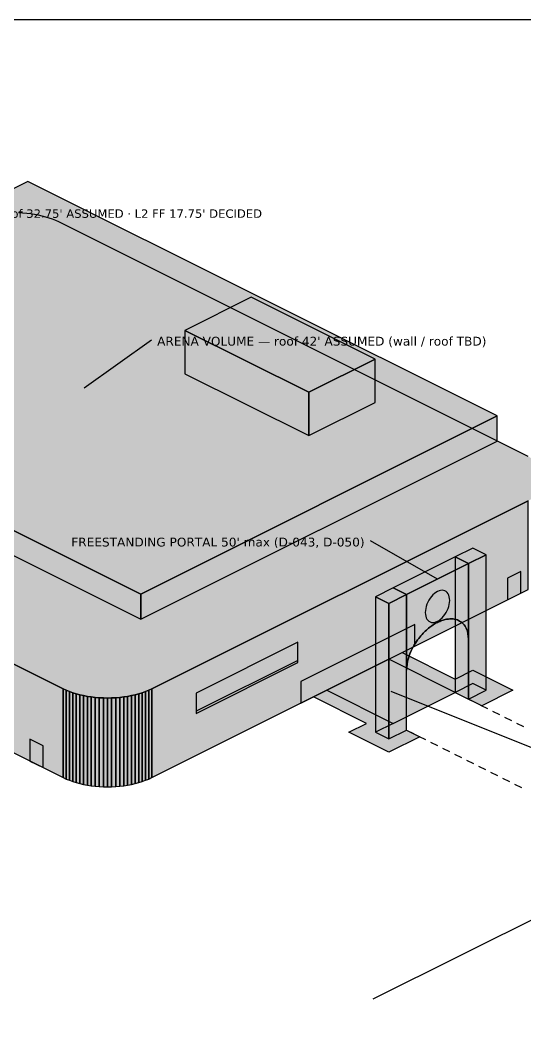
# Model space of a CAD drawing. Header units: inches. Extents: x 0.5 to 16.5, y 0.5 to 10.5.
# Drawn here: x 3.08 to 5.71, y 5.29 to 10.5 of the extents above; entities that cross this region are included whole.
import ezdxf
from ezdxf.enums import TextEntityAlignment as Align

# ---------------------------------------------------------------- set-up
doc = ezdxf.new("R2010")
doc.units = ezdxf.units.IN
doc.header["$MEASUREMENT"] = 0
for name, color, linetype in [('A-ANNO-TEXT', 7, 'Continuous'), ('A-MASS', 7, 'Continuous'), ('C-SITE-DIAG', 7, 'Continuous'), ('G-ANNO-TTLB', 7, 'Continuous')]:
    doc.layers.add(name, color=color, linetype=linetype)
doc.styles.add('KS-REG', font='DejaVuSans.ttf')

msp = doc.modelspace()

# ---------------------------------------------------------------- hatches: boundary and pattern name
at = {"layer": 'A-MASS', "true_color": 0xcdcdcd}
for points in [[(3.7054, 7.5044), (5.5641, 8.4338), (3.1167, 9.6575), (1.258, 8.7281)], [(4.5818, 8.3311), (4.9281, 8.5043), (4.9281, 8.7305), (4.5818, 8.5573)], [(3.7631, 6.547), (5.7257, 7.5282), (5.7257, 7.9913), (3.7631, 7.01)], [(3.6572, 6.5116), (3.6767, 6.516), (3.6767, 6.979), (3.6572, 6.9746)], [(3.6767, 6.516), (3.6955, 6.521), (3.6955, 6.9841), (3.6767, 6.979)], [(3.6955, 6.521), (3.7137, 6.5267), (3.7137, 6.9897), (3.6955, 6.9841)], [(3.7137, 6.5267), (3.731, 6.5329), (3.731, 6.9959), (3.7137, 6.9897)], [(3.731, 6.5329), (3.7476, 6.5397), (3.7476, 7.0027), (3.731, 6.9959)], [(3.7476, 6.5397), (3.7631, 6.547), (3.7631, 7.01), (3.7476, 7.0027)], [(3.5323, 6.4991), (3.5536, 6.4995), (3.5536, 6.9625), (3.5323, 6.9622)], [(3.5536, 6.4995), (3.5749, 6.5005), (3.5749, 6.9636), (3.5536, 6.9625)], [(3.5749, 6.5005), (3.596, 6.5023), (3.596, 6.9653), (3.5749, 6.9636)], [(3.596, 6.5023), (3.6168, 6.5047), (3.6168, 6.9678), (3.596, 6.9653)], [(3.6168, 6.5047), (3.6372, 6.5078), (3.6372, 6.9709), (3.6168, 6.9678)], [(3.6372, 6.5078), (3.6572, 6.5116), (3.6572, 6.9746), (3.6372, 6.9709)]]:
    msp.add_hatch(color=7, dxfattribs=at).paths.add_polyline_path(points)
at = {"layer": 'A-MASS', "true_color": 0xe4e4e4}
for points in [[(3.2783, 9.4459), (3.2627, 9.4532), (3.2462, 9.46), (3.2288, 9.4662), (3.2107, 9.4718), (3.1918, 9.4769), (3.1724, 9.4813), (3.1524, 9.485), (3.1319, 9.4881), (3.1111, 9.4906), (3.09, 9.4923), (3.0688, 9.4933), (3.0474, 9.4937), (3.026, 9.4933), (3.0048, 9.4923), (2.9837, 9.4906), (2.9629, 9.4881), (2.9424, 9.485), (2.9224, 9.4813), (2.903, 9.4769), (2.8841, 9.4718), (2.866, 9.4662), (2.8486, 9.46), (2.8321, 9.4532), (2.8165, 9.4459), (0.854, 8.4646), (0.8394, 8.4568), (0.8258, 8.4485), (0.8134, 8.4399), (0.8021, 8.4308), (0.792, 8.4214), (0.7832, 8.4116), (0.7757, 8.4016), (0.7695, 8.3914), (0.7646, 8.381), (0.7611, 8.3705), (0.759, 8.3598), (0.7583, 8.3492), (0.759, 8.3385), (0.7611, 8.3278), (0.7646, 8.3173), (0.7695, 8.3069), (0.7757, 8.2967), (0.7832, 8.2867), (0.792, 8.277), (0.8021, 8.2675), (0.8134, 8.2585), (0.8258, 8.2498), (0.8394, 8.2415), (0.854, 8.2337), (3.3014, 7.01), (3.317, 7.0027), (3.3335, 6.9959), (3.3509, 6.9897), (3.369, 6.9841), (3.3878, 6.979), (3.4073, 6.9746), (3.4273, 6.9709), (3.4478, 6.9678), (3.4686, 6.9653), (3.4896, 6.9636), (3.5109, 6.9625), (3.5323, 6.9622), (3.5536, 6.9625), (3.5749, 6.9636), (3.596, 6.9653), (3.6168, 6.9678), (3.6372, 6.9709), (3.6572, 6.9746), (3.6767, 6.979), (3.6955, 6.9841), (3.7137, 6.9897), (3.731, 6.9959), (3.7476, 7.0027), (3.7631, 7.01), (5.7257, 7.9913), (5.7403, 7.9991), (5.7538, 8.0073), (5.7663, 8.016), (5.7776, 8.0251), (5.7877, 8.0345), (5.7965, 8.0443), (5.804, 8.0542), (5.8102, 8.0645), (5.8151, 8.0749), (5.8185, 8.0854), (5.8206, 8.0961), (5.8213, 8.1067), (5.8206, 8.1174), (5.8185, 8.128), (5.8151, 8.1386), (5.8102, 8.149), (5.804, 8.1592), (5.7965, 8.1692), (5.7877, 8.1789), (5.7776, 8.1884), (5.7663, 8.1974), (5.7538, 8.2061), (5.7403, 8.2144), (5.7257, 8.2222)], [(4.5818, 8.5573), (4.9281, 8.7305), (4.2816, 9.0537), (3.9353, 8.8806)]]:
    msp.add_hatch(color=7, dxfattribs=at).paths.add_polyline_path(points)
at = {"layer": 'A-MASS', "true_color": 0xb6b6b6}
for points in [[(3.9353, 8.6543), (4.5818, 8.3311), (4.5818, 8.5573), (3.9353, 8.8806)], [(0.854, 7.7707), (3.3014, 6.547), (3.3014, 7.01), (0.854, 8.2337)], [(3.3014, 6.547), (3.317, 6.5397), (3.317, 7.0027), (3.3014, 7.01)], [(3.317, 6.5397), (3.3335, 6.5329), (3.3335, 6.9959), (3.317, 7.0027)], [(3.3335, 6.5329), (3.3509, 6.5267), (3.3509, 6.9897), (3.3335, 6.9959)], [(3.3509, 6.5267), (3.369, 6.521), (3.369, 6.9841), (3.3509, 6.9897)], [(3.369, 6.521), (3.3878, 6.516), (3.3878, 6.979), (3.369, 6.9841)], [(3.3878, 6.516), (3.4073, 6.5116), (3.4073, 6.9746), (3.3878, 6.979)], [(3.4073, 6.5116), (3.4273, 6.5078), (3.4273, 6.9709), (3.4073, 6.9746)], [(3.4273, 6.5078), (3.4478, 6.5047), (3.4478, 6.9678), (3.4273, 6.9709)], [(3.4478, 6.5047), (3.4686, 6.5023), (3.4686, 6.9653), (3.4478, 6.9678)], [(3.4686, 6.5023), (3.4896, 6.5005), (3.4896, 6.9636), (3.4686, 6.9653)], [(3.4896, 6.5005), (3.5109, 6.4995), (3.5109, 6.9625), (3.4896, 6.9636)], [(3.5109, 6.4995), (3.5323, 6.4991), (3.5323, 6.9622), (3.5109, 6.9625)]]:
    msp.add_hatch(color=7, dxfattribs=at).paths.add_polyline_path(points)
at = {"layer": 'A-MASS', "true_color": 0xa4a4a4}
msp.add_hatch(color=7, dxfattribs=at).paths.add_polyline_path([(1.258, 8.5974), (3.7054, 7.3737), (3.7054, 7.5044), (1.258, 8.7281)])
at = {"layer": 'A-MASS', "true_color": 0xb9b9b9}
msp.add_hatch(color=7, dxfattribs=at).paths.add_polyline_path([(3.7054, 7.3737), (5.5641, 8.303), (5.5641, 8.4338), (3.7054, 7.5044)])
at = {"layer": 'A-MASS', "true_color": 0xd8ccb0}
for points in [[(5.414, 7.6637), (5.5063, 7.7099), (5.4371, 7.7445), (5.3447, 7.6984)], [(5.0907, 7.5021), (5.414, 7.6637), (5.3447, 7.6984), (5.0215, 7.5367)], [(4.9984, 7.4559), (5.0907, 7.5021), (5.0215, 7.5367), (4.9291, 7.4906)]]:
    msp.add_hatch(color=7, dxfattribs=at).paths.add_polyline_path(points)
at = {"layer": 'A-MASS', "true_color": 0xc2b89e}
for points in [[(5.414, 6.9568), (5.5063, 7.003), (5.5063, 7.7099), (5.414, 7.6637)], [(5.0907, 7.1076), (5.0965, 7.1551), (5.1023, 7.1759), (5.1081, 7.1921), (5.1138, 7.2058), (5.1196, 7.218), (5.1254, 7.229), (5.1312, 7.2391), (5.1369, 7.2485), (5.1427, 7.2572), (5.1485, 7.2654), (5.1542, 7.2731), (5.16, 7.2803), (5.1658, 7.2872), (5.1716, 7.2938), (5.1773, 7.3), (5.1831, 7.3058), (5.1889, 7.3114), (5.1946, 7.3167), (5.2004, 7.3218), (5.2062, 7.3266), (5.212, 7.3312), (5.2177, 7.3355), (5.2235, 7.3396), (5.2293, 7.3434), (5.2351, 7.3471), (5.2408, 7.3505), (5.2466, 7.3537), (5.2524, 7.3567), (5.2581, 7.3595), (5.2639, 7.362), (5.2697, 7.3644), (5.2755, 7.3665), (5.2812, 7.3684), (5.287, 7.3701), (5.2928, 7.3716), (5.2985, 7.3728), (5.3043, 7.3737), (5.3101, 7.3745), (5.3159, 7.3749), (5.3216, 7.3751), (5.3274, 7.375), (5.3332, 7.3746), (5.339, 7.3738), (5.3447, 7.3727), (5.3505, 7.3712), (5.3563, 7.3693), (5.362, 7.3669), (5.3678, 7.3639), (5.3736, 7.3603), (5.3794, 7.356), (5.3851, 7.3508), (5.3909, 7.3444), (5.3967, 7.3364), (5.4024, 7.3259), (5.4082, 7.3109), (5.414, 7.2693), (5.414, 7.6637), (5.0907, 7.5021)], [(4.9984, 6.749), (5.0907, 6.7952), (5.0907, 7.5021), (4.9984, 7.4559)]]:
    msp.add_hatch(color=7, dxfattribs=at).paths.add_polyline_path(points)
at = {"layer": 'A-MASS', "true_color": 0xada38d}
for points in [[(5.3447, 6.9914), (5.414, 6.9568), (5.414, 7.6637), (5.3447, 7.6984)], [(4.9291, 6.7836), (4.9984, 6.749), (4.9984, 7.4559), (4.9291, 7.4906)]]:
    msp.add_hatch(color=7, dxfattribs=at).paths.add_polyline_path(points)
at = {"layer": 'A-MASS', "true_color": 0x171717}
for points in [[(5.6179, 7.4744), (5.6872, 7.509), (5.6872, 7.6221), (5.6179, 7.5875)], [(5.3159, 7.4719), (5.3153, 7.4817), (5.3137, 7.4909), (5.311, 7.4992), (5.3074, 7.5065), (5.3027, 7.5126), (5.2973, 7.5176), (5.291, 7.5211), (5.2841, 7.5233), (5.2767, 7.5241), (5.2688, 7.5235), (5.2607, 7.5214), (5.2524, 7.5179), (5.2441, 7.5131), (5.2359, 7.507), (5.2281, 7.4998), (5.2206, 7.4916), (5.2137, 7.4825), (5.2075, 7.4727), (5.202, 7.4623), (5.1974, 7.4515), (5.1937, 7.4406), (5.191, 7.4296), (5.1894, 7.4188), (5.1889, 7.4084), (5.1894, 7.3985), (5.191, 7.3893), (5.1937, 7.381), (5.1974, 7.3737), (5.202, 7.3676), (5.2075, 7.3627), (5.2137, 7.3591), (5.2206, 7.3569), (5.2281, 7.3561), (5.2359, 7.3568), (5.2441, 7.3589), (5.2524, 7.3624), (5.2607, 7.3672), (5.2688, 7.3732), (5.2767, 7.3804), (5.2841, 7.3887), (5.291, 7.3978), (5.2973, 7.4076), (5.3027, 7.418), (5.3074, 7.4287), (5.311, 7.4397), (5.3137, 7.4507), (5.3153, 7.4614)], [(3.994, 6.8816), (4.5251, 7.1471), (4.5251, 7.2531), (3.994, 6.9876)]]:
    msp.add_hatch(color=7, dxfattribs=at).paths.add_polyline_path(points)
at = {"layer": 'A-MASS', "true_color": 0x98b2c7}
msp.add_hatch(color=7, dxfattribs=at).paths.add_polyline_path([(4.5395, 6.9351), (5.134, 7.2324), (5.134, 7.3455), (4.5395, 7.0483)])
at = {"layer": 'A-MASS', "true_color": 0xb80000}
msp.add_hatch(color=7, dxfattribs=at).paths.add_polyline_path([(3.994, 6.8816), (4.5251, 7.1471), (4.5251, 7.1584), (3.994, 6.8929)])
at = {"layer": 'A-MASS', "true_color": 0x151515}
msp.add_hatch(color=7, dxfattribs=at).paths.add_polyline_path([(3.1282, 6.6336), (3.1975, 6.5989), (3.1975, 6.712), (3.1282, 6.7467)])
at = {"layer": 'C-SITE-DIAG', "true_color": 0xd9b79a}
for points in [[(5.3447, 7.0607), (5.4371, 7.1069), (5.6449, 7.003), (5.4833, 6.9222), (5.414, 6.9568), (5.5063, 7.003), (5.4371, 7.0376), (5.3447, 6.9914), (4.9984, 7.1646), (5.0677, 7.1992)], [(4.6059, 6.9683), (4.6752, 7.003), (5.0215, 6.8298), (4.9291, 6.7836), (4.9984, 6.749), (5.0907, 6.7952), (5.16, 6.7605), (4.9984, 6.6797), (4.7906, 6.7836), (4.883, 6.8298)]]:
    msp.add_hatch(color=7, dxfattribs=at).paths.add_polyline_path(points)
at = {"layer": 'C-SITE-DIAG', "true_color": 0xb5654a}
msp.add_hatch(color=7, dxfattribs=at).paths.add_polyline_path([(5.0215, 6.8298), (5.3447, 6.9914), (4.9984, 7.1646), (4.6752, 7.003)])

# ---------------------------------------------------------------- linework, layer by layer
at = {"layer": 'A-ANNO-TEXT'}
for p, q in [((3.411, 8.581), (3.761, 8.831)), ((5.2524, 7.5829), (4.9024, 7.7829)), ((5.0099, 6.9972), (5.7599, 6.6972))]:
    msp.add_line(p, q, dxfattribs=at)
at = {"layer": 'A-MASS'}
for points in [[(3.7054, 7.5044), (5.5641, 8.4338), (3.1167, 9.6575), (1.258, 8.7281)], [(4.5818, 8.5573), (4.9281, 8.7305), (4.2816, 9.0537), (3.9353, 8.8806)], [(3.9353, 8.6543), (4.5818, 8.3311), (4.5818, 8.5573), (3.9353, 8.8806)], [(1.258, 8.5974), (3.7054, 7.3737), (3.7054, 7.5044), (1.258, 8.7281)], [(4.5818, 8.3311), (4.9281, 8.5043), (4.9281, 8.7305), (4.5818, 8.5573)], [(3.7054, 7.3737), (5.5641, 8.303), (5.5641, 8.4338), (3.7054, 7.5044)], [(0.854, 7.7707), (3.3014, 6.547), (3.3014, 7.01), (0.854, 8.2337)], [(3.7631, 6.547), (5.7257, 7.5282), (5.7257, 7.9913), (3.7631, 7.01)], [(5.414, 7.6637), (5.5063, 7.7099), (5.4371, 7.7445), (5.3447, 7.6984)], [(5.414, 6.9568), (5.5063, 7.003), (5.5063, 7.7099), (5.414, 7.6637)], [(5.0907, 7.5021), (5.414, 7.6637), (5.3447, 7.6984), (5.0215, 7.5367)], [(5.0907, 7.1076), (5.0965, 7.1551), (5.1023, 7.1759), (5.1081, 7.1921), (5.1138, 7.2058), (5.1196, 7.218), (5.1254, 7.229), (5.1312, 7.2391), (5.1369, 7.2485), (5.1427, 7.2572), (5.1485, 7.2654), (5.1542, 7.2731), (5.16, 7.2803), (5.1658, 7.2872), (5.1716, 7.2938), (5.1773, 7.3), (5.1831, 7.3058), (5.1889, 7.3114), (5.1946, 7.3167), (5.2004, 7.3218), (5.2062, 7.3266), (5.212, 7.3312), (5.2177, 7.3355), (5.2235, 7.3396), (5.2293, 7.3434), (5.2351, 7.3471), (5.2408, 7.3505), (5.2466, 7.3537), (5.2524, 7.3567), (5.2581, 7.3595), (5.2639, 7.362), (5.2697, 7.3644), (5.2755, 7.3665), (5.2812, 7.3684), (5.287, 7.3701), (5.2928, 7.3716), (5.2985, 7.3728), (5.3043, 7.3737), (5.3101, 7.3745), (5.3159, 7.3749), (5.3216, 7.3751), (5.3274, 7.375), (5.3332, 7.3746), (5.339, 7.3738), (5.3447, 7.3727), (5.3505, 7.3712), (5.3563, 7.3693), (5.362, 7.3669), (5.3678, 7.3639), (5.3736, 7.3603), (5.3794, 7.356), (5.3851, 7.3508), (5.3909, 7.3444), (5.3967, 7.3364), (5.4024, 7.3259), (5.4082, 7.3109), (5.414, 7.2693), (5.414, 7.6637), (5.0907, 7.5021)], [(5.3447, 6.9914), (5.414, 6.9568), (5.414, 7.6637), (5.3447, 7.6984)], [(5.6179, 7.4744), (5.6872, 7.509), (5.6872, 7.6221), (5.6179, 7.5875)], [(4.9984, 7.4559), (5.0907, 7.5021), (5.0215, 7.5367), (4.9291, 7.4906)], [(4.9984, 6.749), (5.0907, 6.7952), (5.0907, 7.5021), (4.9984, 7.4559)], [(5.3159, 7.4719), (5.3153, 7.4817), (5.3137, 7.4909), (5.311, 7.4992), (5.3074, 7.5065), (5.3027, 7.5126), (5.2973, 7.5176), (5.291, 7.5211), (5.2841, 7.5233), (5.2767, 7.5241), (5.2688, 7.5235), (5.2607, 7.5214), (5.2524, 7.5179), (5.2441, 7.5131), (5.2359, 7.507), (5.2281, 7.4998), (5.2206, 7.4916), (5.2137, 7.4825), (5.2075, 7.4727), (5.202, 7.4623), (5.1974, 7.4515), (5.1937, 7.4406), (5.191, 7.4296), (5.1894, 7.4188), (5.1889, 7.4084), (5.1894, 7.3985), (5.191, 7.3893), (5.1937, 7.381), (5.1974, 7.3737), (5.202, 7.3676), (5.2075, 7.3627), (5.2137, 7.3591), (5.2206, 7.3569), (5.2281, 7.3561), (5.2359, 7.3568), (5.2441, 7.3589), (5.2524, 7.3624), (5.2607, 7.3672), (5.2688, 7.3732), (5.2767, 7.3804), (5.2841, 7.3887), (5.291, 7.3978), (5.2973, 7.4076), (5.3027, 7.418), (5.3074, 7.4287), (5.311, 7.4397), (5.3137, 7.4507), (5.3153, 7.4614)], [(4.9291, 6.7836), (4.9984, 6.749), (4.9984, 7.4559), (4.9291, 7.4906)], [(4.5395, 6.9351), (5.134, 7.2324), (5.134, 7.3455), (4.5395, 7.0483)], [(5.2235, 7.3396), (5.2293, 7.3434), (5.2293, 7.3434), (5.2235, 7.3396)], [(5.2293, 7.3434), (5.2351, 7.3471), (5.2351, 7.3471), (5.2293, 7.3434)], [(5.2351, 7.3471), (5.2408, 7.3505), (5.2408, 7.3505), (5.2351, 7.3471)], [(5.2408, 7.3505), (5.2466, 7.3537), (5.2466, 7.3537), (5.2408, 7.3505)], [(5.2466, 7.3537), (5.2524, 7.3567), (5.2524, 7.3567), (5.2466, 7.3537)], [(5.2524, 7.3567), (5.2581, 7.3595), (5.2581, 7.3595), (5.2524, 7.3567)], [(5.2581, 7.3595), (5.2639, 7.362), (5.2639, 7.362), (5.2581, 7.3595)], [(5.2639, 7.362), (5.2697, 7.3644), (5.2697, 7.3644), (5.2639, 7.362)], [(5.2697, 7.3644), (5.2755, 7.3665), (5.2755, 7.3665), (5.2697, 7.3644)], [(5.2755, 7.3665), (5.2812, 7.3684), (5.2812, 7.3684), (5.2755, 7.3665)], [(5.2812, 7.3684), (5.287, 7.3701), (5.287, 7.3701), (5.2812, 7.3684)], [(5.287, 7.3701), (5.2928, 7.3716), (5.2928, 7.3716), (5.287, 7.3701)], [(5.2928, 7.3716), (5.2985, 7.3728), (5.2985, 7.3728), (5.2928, 7.3716)], [(5.2985, 7.3728), (5.3043, 7.3737), (5.3043, 7.3737), (5.2985, 7.3728)], [(5.3043, 7.3737), (5.3101, 7.3745), (5.3101, 7.3745), (5.3043, 7.3737)], [(5.3101, 7.3745), (5.3159, 7.3749), (5.3159, 7.3749), (5.3101, 7.3745)], [(5.3159, 7.3749), (5.3216, 7.3751), (5.3216, 7.3751), (5.3159, 7.3749)], [(5.3216, 7.3751), (5.3274, 7.375), (5.3274, 7.375), (5.3216, 7.3751)], [(5.3274, 7.375), (5.3332, 7.3746), (5.3332, 7.3746), (5.3274, 7.375)], [(5.3332, 7.3746), (5.339, 7.3738), (5.339, 7.3738), (5.3332, 7.3746)], [(5.339, 7.3738), (5.3447, 7.3727), (5.3447, 7.3727), (5.339, 7.3738)], [(5.3447, 7.3727), (5.3505, 7.3712), (5.3505, 7.3712), (5.3447, 7.3727)], [(5.3505, 7.3712), (5.3563, 7.3693), (5.3563, 7.3693), (5.3505, 7.3712)], [(5.3563, 7.3693), (5.362, 7.3669), (5.362, 7.3669), (5.3563, 7.3693)], [(5.362, 7.3669), (5.3678, 7.3639), (5.3678, 7.3639), (5.362, 7.3669)], [(5.3678, 7.3639), (5.3736, 7.3603), (5.3736, 7.3603), (5.3678, 7.3639)], [(5.3736, 7.3603), (5.3794, 7.356), (5.3794, 7.356), (5.3736, 7.3603)], [(5.3794, 7.356), (5.3851, 7.3508), (5.3851, 7.3508), (5.3794, 7.356)], [(5.3851, 7.3508), (5.3909, 7.3444), (5.3909, 7.3444), (5.3851, 7.3508)], [(5.3909, 7.3444), (5.3967, 7.3364), (5.3967, 7.3364), (5.3909, 7.3444)], [(5.1658, 7.2872), (5.1716, 7.2938), (5.1716, 7.2938), (5.1658, 7.2872)], [(5.1716, 7.2938), (5.1773, 7.3), (5.1773, 7.3), (5.1716, 7.2938)], [(5.1773, 7.3), (5.1831, 7.3058), (5.1831, 7.3058), (5.1773, 7.3)], [(5.1831, 7.3058), (5.1889, 7.3114), (5.1889, 7.3114), (5.1831, 7.3058)], [(5.1889, 7.3114), (5.1946, 7.3167), (5.1946, 7.3167), (5.1889, 7.3114)], [(5.1946, 7.3167), (5.2004, 7.3218), (5.2004, 7.3218), (5.1946, 7.3167)], [(5.2004, 7.3218), (5.2062, 7.3266), (5.2062, 7.3266), (5.2004, 7.3218)], [(5.2062, 7.3266), (5.212, 7.3312), (5.212, 7.3312), (5.2062, 7.3266)], [(5.212, 7.3312), (5.2177, 7.3355), (5.2177, 7.3355), (5.212, 7.3312)], [(5.2177, 7.3355), (5.2235, 7.3396), (5.2235, 7.3396), (5.2177, 7.3355)], [(5.3967, 7.3364), (5.4024, 7.3259), (5.4024, 7.3259), (5.3967, 7.3364)], [(5.4024, 7.3259), (5.4082, 7.3109), (5.4082, 7.3109), (5.4024, 7.3259)], [(5.4082, 7.3109), (5.414, 7.2693), (5.414, 7.2693), (5.4082, 7.3109)], [(3.994, 6.8816), (4.5251, 7.1471), (4.5251, 7.2531), (3.994, 6.9876)], [(5.1254, 7.229), (5.1312, 7.2391), (5.1312, 7.2391), (5.1254, 7.229)], [(5.1312, 7.2391), (5.1369, 7.2485), (5.1369, 7.2485), (5.1312, 7.2391)], [(5.1369, 7.2485), (5.1427, 7.2572), (5.1427, 7.2572), (5.1369, 7.2485)], [(5.1427, 7.2572), (5.1485, 7.2654), (5.1485, 7.2654), (5.1427, 7.2572)], [(5.1485, 7.2654), (5.1542, 7.2731), (5.1542, 7.2731), (5.1485, 7.2654)], [(5.1542, 7.2731), (5.16, 7.2803), (5.16, 7.2803), (5.1542, 7.2731)], [(5.16, 7.2803), (5.1658, 7.2872), (5.1658, 7.2872), (5.16, 7.2803)], [(5.1023, 7.1759), (5.1081, 7.1921), (5.1081, 7.1921), (5.1023, 7.1759)], [(5.1081, 7.1921), (5.1138, 7.2058), (5.1138, 7.2058), (5.1081, 7.1921)], [(5.1138, 7.2058), (5.1196, 7.218), (5.1196, 7.218), (5.1138, 7.2058)], [(5.1196, 7.218), (5.1254, 7.229), (5.1254, 7.229), (5.1196, 7.218)], [(3.994, 6.8816), (4.5251, 7.1471), (4.5251, 7.1584), (3.994, 6.8929)], [(5.0907, 7.1076), (5.0965, 7.1551), (5.0965, 7.1551), (5.0907, 7.1076)], [(5.0965, 7.1551), (5.1023, 7.1759), (5.1023, 7.1759), (5.0965, 7.1551)], [(3.3014, 6.547), (3.317, 6.5397), (3.317, 7.0027), (3.3014, 7.01)], [(3.317, 6.5397), (3.3335, 6.5329), (3.3335, 6.9959), (3.317, 7.0027)], [(3.3335, 6.5329), (3.3509, 6.5267), (3.3509, 6.9897), (3.3335, 6.9959)], [(3.3509, 6.5267), (3.369, 6.521), (3.369, 6.9841), (3.3509, 6.9897)], [(3.369, 6.521), (3.3878, 6.516), (3.3878, 6.979), (3.369, 6.9841)], [(3.3878, 6.516), (3.4073, 6.5116), (3.4073, 6.9746), (3.3878, 6.979)], [(3.6572, 6.5116), (3.6767, 6.516), (3.6767, 6.979), (3.6572, 6.9746)], [(3.6767, 6.516), (3.6955, 6.521), (3.6955, 6.9841), (3.6767, 6.979)], [(3.6955, 6.521), (3.7137, 6.5267), (3.7137, 6.9897), (3.6955, 6.9841)], [(3.7137, 6.5267), (3.731, 6.5329), (3.731, 6.9959), (3.7137, 6.9897)], [(3.731, 6.5329), (3.7476, 6.5397), (3.7476, 7.0027), (3.731, 6.9959)], [(3.7476, 6.5397), (3.7631, 6.547), (3.7631, 7.01), (3.7476, 7.0027)], [(3.4073, 6.5116), (3.4273, 6.5078), (3.4273, 6.9709), (3.4073, 6.9746)], [(3.4273, 6.5078), (3.4478, 6.5047), (3.4478, 6.9678), (3.4273, 6.9709)], [(3.4478, 6.5047), (3.4686, 6.5023), (3.4686, 6.9653), (3.4478, 6.9678)], [(3.4686, 6.5023), (3.4896, 6.5005), (3.4896, 6.9636), (3.4686, 6.9653)], [(3.4896, 6.5005), (3.5109, 6.4995), (3.5109, 6.9625), (3.4896, 6.9636)], [(3.5109, 6.4995), (3.5323, 6.4991), (3.5323, 6.9622), (3.5109, 6.9625)], [(3.5323, 6.4991), (3.5536, 6.4995), (3.5536, 6.9625), (3.5323, 6.9622)], [(3.5536, 6.4995), (3.5749, 6.5005), (3.5749, 6.9636), (3.5536, 6.9625)], [(3.5749, 6.5005), (3.596, 6.5023), (3.596, 6.9653), (3.5749, 6.9636)], [(3.596, 6.5023), (3.6168, 6.5047), (3.6168, 6.9678), (3.596, 6.9653)], [(3.6168, 6.5047), (3.6372, 6.5078), (3.6372, 6.9709), (3.6168, 6.9678)], [(3.6372, 6.5078), (3.6572, 6.5116), (3.6572, 6.9746), (3.6372, 6.9709)], [(3.1282, 6.6336), (3.1975, 6.5989), (3.1975, 6.712), (3.1282, 6.7467)]]:
    msp.add_lwpolyline(points, close=True, dxfattribs=at)
for points in [[(5.7257, 8.2222), (3.2783, 9.4459), (3.2627, 9.4532), (3.2462, 9.46), (3.2288, 9.4662), (3.2107, 9.4718), (3.1918, 9.4769), (3.1724, 9.4813), (3.1524, 9.485), (3.1319, 9.4881), (3.1111, 9.4906), (3.09, 9.4923), (3.0688, 9.4933)], [(0.854, 8.2337), (3.3014, 7.01), (3.317, 7.0027), (3.3335, 6.9959), (3.3509, 6.9897), (3.369, 6.9841), (3.3878, 6.979), (3.4073, 6.9746), (3.4273, 6.9709), (3.4478, 6.9678), (3.4686, 6.9653), (3.4896, 6.9636), (3.5109, 6.9625), (3.5323, 6.9622), (3.5536, 6.9625), (3.5749, 6.9636), (3.596, 6.9653), (3.6168, 6.9678), (3.6372, 6.9709), (3.6572, 6.9746), (3.6767, 6.979), (3.6955, 6.9841), (3.7137, 6.9897), (3.731, 6.9959), (3.7476, 7.0027), (3.7631, 7.01), (5.7257, 7.9913)]]:
    msp.add_lwpolyline(points, dxfattribs=at)
at = {"layer": 'C-SITE-DIAG'}
for p, q in [((4.9176, 5.3925), (8.15, 7.0087)), ((5.414, 6.9568), (5.4498, 6.9389)), ((5.4766, 6.9255), (5.5124, 6.9076)), ((5.5392, 6.8942), (5.575, 6.8763)), ((5.6018, 6.8629), (5.6376, 6.845)), ((5.6644, 6.8316), (5.7002, 6.8137)), ((5.0907, 6.7952), (5.1265, 6.7773)), ((5.1534, 6.7639), (5.1891, 6.746)), ((5.216, 6.7326), (5.2517, 6.7147)), ((5.2786, 6.7013), (5.3144, 6.6834)), ((5.3412, 6.67), (5.377, 6.6521)), ((5.4038, 6.6386), (5.4396, 6.6208)), ((5.4664, 6.6073), (5.5022, 6.5895)), ((5.529, 6.576), (5.5648, 6.5581)), ((5.5916, 6.5447), (5.6274, 6.5268)), ((5.6542, 6.5134), (5.69, 6.4955))]:
    msp.add_line(p, q, dxfattribs=at)
for points in [[(5.3447, 7.0607), (5.4371, 7.1069), (5.6449, 7.003), (5.4833, 6.9222), (5.414, 6.9568), (5.5063, 7.003), (5.4371, 7.0376), (5.3447, 6.9914), (4.9984, 7.1646), (5.0677, 7.1992)], [(5.0215, 6.8298), (5.3447, 6.9914), (4.9984, 7.1646), (4.6752, 7.003)], [(4.6059, 6.9683), (4.6752, 7.003), (5.0215, 6.8298), (4.9291, 6.7836), (4.9984, 6.749), (5.0907, 6.7952), (5.16, 6.7605), (4.9984, 6.6797), (4.7906, 6.7836), (4.883, 6.8298)]]:
    msp.add_lwpolyline(points, close=True, dxfattribs=at)
at = {"layer": 'G-ANNO-TTLB'}
msp.add_lwpolyline([(0.5, 0.5), (16.5, 0.5), (16.5, 10.5), (0.5, 10.5)], close=True, dxfattribs=at)

# ---------------------------------------------------------------- texts
at = {"layer": 'A-ANNO-TEXT', "style": 'KS-REG'}
for s, height, p in [("RING — roof 32.75' ASSUMED · L2 FF 17.75' DECIDED", 0.044, (2.7194, 9.4677)), ("ARENA VOLUME — roof 42' ASSUMED (wall / roof TBD)", 0.046, (3.791, 8.801))]:
    msp.add_text(s, height=height, dxfattribs=at).set_placement(p)
msp.add_text("FREESTANDING PORTAL 50' max (D-043, D-050)", height=0.046, dxfattribs=at).set_placement((4.8724, 7.7529), align=Align.RIGHT)

doc.saveas('drawing.dxf')
